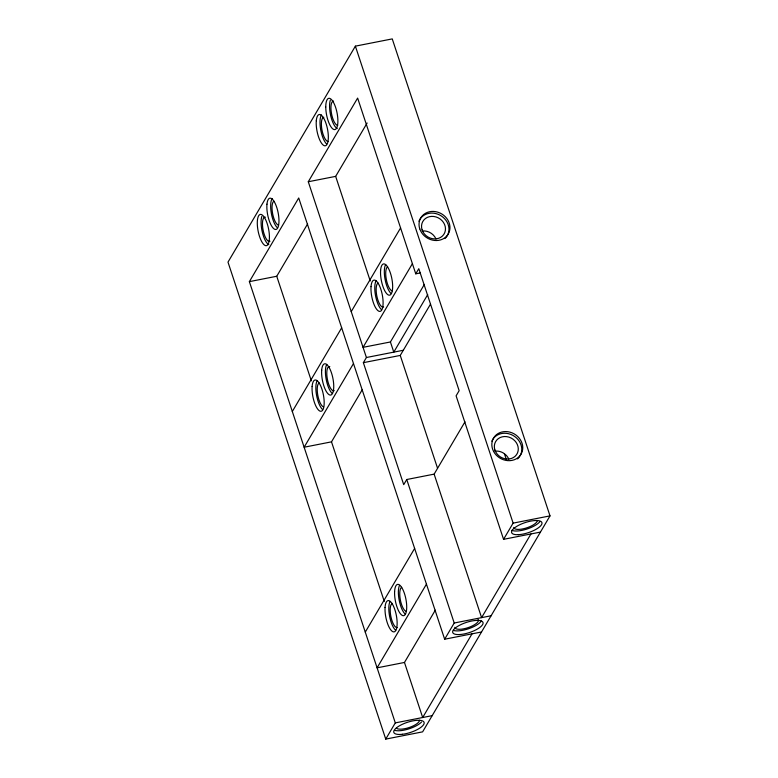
<?xml version="1.0" encoding="UTF-8"?>
<svg xmlns="http://www.w3.org/2000/svg" width="778" height="778" viewBox="0 0 778 778"><rect width="100%" height="100%" fill="white"/><g stroke="black" fill="none" stroke-linecap="round" stroke-linejoin="round"><path stroke-width="1.17" d="M355.381 46.145L227.993 262.118L385.742 739.1L422.619 731.855L550.007 515.882L392.258 38.9L355.381 46.145L513.12 523.127L503.56 539.329L456.103 395.837L459.146 390.673L418.807 268.682L415.763 273.837L357.637 98.077L308.283 181.751L366.409 357.51L363.365 362.674L403.714 484.665L406.758 479.511L434.134 474.133L464.981 421.832M385.742 739.1L395.302 722.888L249.368 281.636L298.723 197.962L444.656 639.215L481.533 631.979M249.368 281.636L276.744 276.258L307.592 223.957M308.283 181.751L335.658 176.373L367.119 123.031M292.314 411.504L341.668 327.83M351.228 311.618L400.582 227.944M353.484 363.55L304.13 447.224L331.506 441.846L362.354 389.554M412.398 263.664L363.044 347.338L390.42 341.97L424.35 284.437M427.715 294.609L393.785 352.133L390.42 341.97M363.365 362.674L400.252 355.429L430.438 304.247M365.271 632.106L414.625 548.432M426.441 584.161L377.087 667.835L404.472 662.457L435.31 610.166M444.656 639.215L454.216 623.013L491.093 615.768M472.032 633.837L422.678 717.52L404.472 662.457M530.946 533.961L481.592 617.635L434.134 474.133M415.763 273.837L420.519 272.903M366.409 357.51L403.296 350.265M513.12 523.127L550.007 515.882M503.56 539.329L540.447 532.094M395.302 722.888L432.179 715.653M504.455 453.866L506.303 459.458M400.252 355.429L437.547 468.22M335.658 176.373L370.24 280.955M406.758 479.511L454.216 623.013M276.744 276.258L311.336 380.841M331.506 441.846L384.303 601.472M419.527 720.234A12.341 4.094 -18.3 0 1 409.374 727.469A12.341 4.094 -18.3 0 1 396.381 728.14M478.013 619.366A12.341 4.094 -18.3 0 1 468.288 627.583A12.341 4.094 -18.3 0 1 454.867 627.272M537.355 520.463A12.341 4.094 -18.3 0 1 525.665 528.184A12.341 4.094 -18.3 0 1 513.781 527.387M539.971 521.532A15.939 5.29 -18.3 0 1 526.541 529.176A15.939 5.29 -18.3 0 1 511.905 530.343M481.339 620.99A15.939 5.29 -18.3 0 1 468.589 628.741A15.939 5.29 -18.3 0 1 453.448 630.404M421.501 722.062A15.939 5.29 -18.3 0 1 395.224 730.484M323.609 406.962A12.341 4.133 78.9 0 1 317.794 395.282A12.341 4.133 78.9 0 1 319.155 382.912M334.248 390.644A12.341 4.133 78.9 0 1 327.353 379.081A12.341 4.133 78.9 0 1 329.794 366.603M383.603 306.97A12.341 4.133 78.9 0 1 377.038 296.982A12.341 4.133 78.9 0 1 378.069 283.027M392.083 290.865A12.341 4.133 78.9 0 1 386.267 279.195A12.341 4.133 78.9 0 1 387.629 266.825M332.118 393.347A15.939 5.339 78.9 0 1 326.147 379.197A15.939 5.339 78.9 0 1 326.76 364.405M322.559 409.549A15.939 5.339 78.9 0 1 316.588 395.409A15.939 5.339 78.9 0 1 317.2 380.617M381.473 309.673A15.939 5.339 78.9 0 1 375.502 295.523A15.939 5.339 78.9 0 1 376.114 280.732M391.033 293.462A15.939 5.339 78.9 0 1 385.061 279.312A15.939 5.339 78.9 0 1 385.674 264.52M422.279 230.978A12.341 10.882 30.5 0 1 435.981 238.992M418.943 221.253A15.939 14.053 30.5 0 1 441.476 216.06A15.939 14.053 30.5 0 1 444.958 238.564M495.09 451.133A12.341 10.882 30.5 0 1 503.22 452.932L505.788 454.867A12.341 10.882 30.5 0 1 508.783 459.137M519.412 456.851A15.939 14.053 30.5 0 1 517.545 458.903M491.861 441.136A15.939 14.053 30.5 0 1 512.77 435.31A15.939 14.053 30.5 0 1 519.918 456.093M397.432 627.554A12.341 4.133 78.9 0 1 390.935 616.808A12.341 4.133 78.9 0 1 392.336 603.427M406.126 611.362A12.341 4.133 78.9 0 1 400.31 599.682A12.341 4.133 78.9 0 1 401.681 587.312M395.701 630.326A15.939 5.339 78.9 0 1 389.642 616.497A15.939 5.339 78.9 0 1 390.05 601.423M405.406 614.231A15.939 5.339 78.9 0 1 399.27 600.655A15.939 5.339 78.9 0 1 399.522 585.387M269.976 241.229A12.341 4.133 78.9 0 1 263.061 229.88A12.341 4.133 78.9 0 1 265.405 217.198M278.495 225.182A12.341 4.133 78.9 0 1 272.64 213.746A12.341 4.133 78.9 0 1 273.875 201.162M268.799 244.671A15.93 5.339 78.9 0 1 262.381 232.418A15.93 5.339 78.9 0 1 261.865 216.303M277.104 227.507A15.939 5.339 78.9 0 1 271.269 212.948A15.939 5.339 78.9 0 1 272.164 198.555M328.326 141.528A12.341 4.133 78.9 0 1 321.946 129.848A12.341 4.133 78.9 0 1 323.813 117.284M337.691 125.336A12.341 4.133 78.9 0 1 331.409 113.063A12.341 4.133 78.9 0 1 333.577 101.072M326.556 143.94A15.939 5.339 78.9 0 1 320.662 129.547A15.939 5.339 78.9 0 1 321.45 114.979M337.224 128.564A15.939 5.339 78.9 0 1 330.825 116.223A15.939 5.339 78.9 0 1 330.358 100.148M257.479 219.766A15.93 5.339 78.9 0 0 264.997 245.42A15.93 5.339 78.9 0 0 267.603 224.93A15.93 5.339 78.9 0 0 257.479 219.766M266.961 204.186A15.939 5.339 78.9 0 0 274.858 229.345A15.939 5.339 78.9 0 0 276.929 207.959A15.939 5.339 78.9 0 0 266.961 204.186M325.758 106.985A15.939 5.339 78.9 0 0 334.89 129.586A15.939 5.339 78.9 0 0 334.841 105.273A15.939 5.339 78.9 0 0 325.758 106.985M316.296 120.726A15.939 5.339 78.9 0 0 324.309 145.71A15.939 5.339 78.9 0 0 326.206 124.033A15.939 5.339 78.9 0 0 316.296 120.726M518.313 534.68A15.939 5.29 -18.3 0 0 541.974 523.565A15.939 5.29 -18.3 0 0 520.074 524.586A15.939 5.29 -18.3 0 0 518.313 534.68M419.76 228.868A15.939 14.053 30.5 0 0 445.95 236.891A15.939 14.053 30.5 0 0 437.771 212.17A15.939 14.053 30.5 0 0 419.76 228.868M493.612 451.464A15.939 14.053 30.5 0 0 520.394 455.179A15.939 14.053 30.5 0 0 507.888 431.722A15.939 14.053 30.5 0 0 493.612 451.464M460.216 634.508A15.939 5.29 -18.3 0 0 483.099 623.09A15.939 5.29 -18.3 0 0 460.313 624.88A15.939 5.29 -18.3 0 0 460.216 634.508M402.45 734.276A15.939 5.29 -18.3 0 0 424.127 722.509A15.939 5.29 -18.3 0 0 400.3 725.329A15.939 5.29 -18.3 0 0 402.45 734.276M380.598 270.413A15.939 5.339 78.9 0 0 388.767 295.134A15.939 5.339 78.9 0 0 390.41 273.068A15.939 5.339 78.9 0 0 380.598 270.413M371.038 286.625A15.939 5.339 78.9 0 0 379.207 311.346A15.939 5.339 78.9 0 0 380.85 289.27A15.939 5.339 78.9 0 0 371.038 286.625M321.684 370.299A15.939 5.339 78.9 0 0 329.862 395.02A15.939 5.339 78.9 0 0 331.496 372.944A15.939 5.339 78.9 0 0 321.684 370.299M312.124 386.51A15.939 5.339 78.9 0 0 320.303 411.231A15.939 5.339 78.9 0 0 321.936 389.156A15.939 5.339 78.9 0 0 312.124 386.51M422.094 229.889A12.341 10.882 30.5 0 0 442.371 236.094A12.341 10.882 30.5 0 0 436.05 216.955A12.341 10.882 30.5 0 0 422.094 229.889M494.905 450.034A12.341 10.882 30.5 0 0 515.182 456.239A12.341 10.882 30.5 0 0 508.851 437.1A12.341 10.882 30.5 0 0 494.905 450.034M385.052 607.511A15.939 5.339 78.9 0 0 393.435 631.872A15.939 5.339 78.9 0 0 394.747 609.33A15.939 5.339 78.9 0 0 385.052 607.511M394.602 591.62A15.939 5.339 78.9 0 0 403.121 615.69A15.939 5.339 78.9 0 0 404.2 592.787A15.939 5.339 78.9 0 0 394.602 591.62"/></g></svg>
